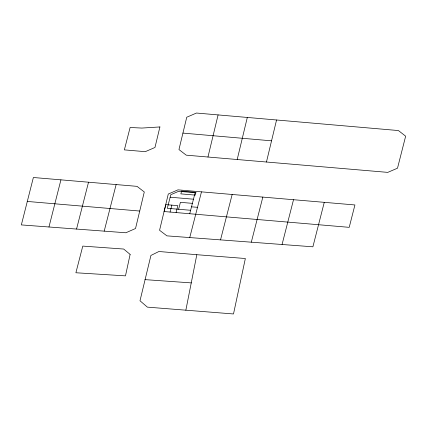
<?xml version="1.0" encoding="UTF-8"?>
<svg xmlns="http://www.w3.org/2000/svg" width="427" height="427" viewBox="0 0 427 427"><rect width="100%" height="100%" fill="white"/><g stroke="black" fill="none" stroke-linecap="round" stroke-linejoin="round"><path stroke-width="0.64" d="M185.846 310.237L196.82 254.705L245.354 258.516L233.5 313.962L147.374 307.136L139.997 300.763L150.934 255.431L158.908 251.503L196.82 254.705M266.453 162.02L276.557 119.987L398.428 130.555L405.65 136.186L397.505 168.195L387.764 172.375L186.236 155.166L178.961 149.562L186.748 117.228L196.473 113.038L276.557 119.987M237.198 159.522L247.318 117.446M207.96 157.019L218.096 114.911M139.725 211.045L144.289 191.958L137.019 186.353L60.928 179.847L33.375 177.504L21.35 224.917L125.869 232.768L135.524 228.52L139.725 211.045L27.179 201.432M48.961 226.993L60.928 179.847M76.55 229.064L88.522 182.217M220.529 239.878L232.16 194.472M251.311 242.184L262.835 197.098M116.128 184.571L104.193 231.146M170.074 212.059L171.851 205.136M176.073 212.571L177.851 205.649L165.852 204.624L164.08 211.546L349.217 227.34L354.922 204.955L177.984 189.85L168.281 194.045L159.57 230.281L166.925 235.859L312.895 246.806L324.264 202.345M178.63 209.257L180.402 202.329L192.401 203.353M189.737 213.74L195.123 192.726L178.63 191.317L170.795 194.707L167.309 208.291L190.623 210.281M189.748 237.572L201.48 191.846M282.06 244.49L293.514 199.719M144.945 279.626L191.392 282.898M170.154 197.21L193.463 199.201M191.509 206.817L197.509 207.33M271.412 140.819L182.921 133.096M130.118 254.396L125.479 275.863L75.894 272.757L82.779 246.096L123.675 249.042L130.118 254.396M159.911 126.942L154.974 147.475L145.265 151.67L124.364 149.877L130.107 127.492L141.833 128.068L159.911 126.942M181.576 191.109L180.867 193.879L195.262 195.107L195.972 192.337L181.576 191.109"/></g></svg>
